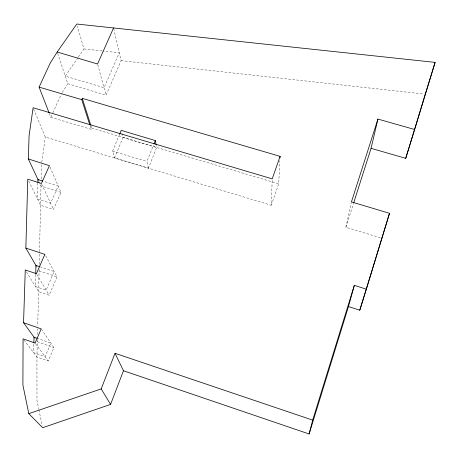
<?xml version="1.0" encoding="UTF-8"?>
<svg xmlns="http://www.w3.org/2000/svg" width="458" height="458" viewBox="0 0 458 458"><rect width="100%" height="100%" fill="white"/><g stroke="black" fill="none" stroke-linecap="round" stroke-linejoin="round"><path stroke-width="0.34" stroke-dasharray="2.29 1.72" d="M35.713 274.565L35.443 286.496L46.126 290.08L54.136 271.497L40.642 267.008M39.119 269.459L37.716 325.987M39.228 264.466L39.502 252.341M39.514 251.625L41.031 184.591M37.882 182.994L37.493 199.007L50.569 203.197L58.2 186.011L43.361 181.248M37.35 339.561L36.926 357L36.989 400.727L38.735 409.034M33.835 344.21L33.623 352.666L45.124 356.73L50.89 343.116L37.911 338.542M41.18 179.015L41.592 163.683M37.487 334.558L37.642 328.844M33.663 109.027L45.273 137.016L271.262 205.27L272.201 179.593M271.262 205.27L278.704 183.801L279.89 160.581M41.787 162.281L45.273 137.016M380.392 237.765L345.905 227.288L351.286 202.585M345.905 227.288L353.496 203.461M119.584 134.274L112.594 151.123L114.569 157.93L148.426 168.206L156.67 147.499L156.258 145.415M148.426 168.206L146.921 161.497L153.459 145.14M114.569 157.93L123.036 137.423L121.53 131.664M23.942 339.979L36.926 357L48.267 361.013L53.93 347.576L41.598 329.462M49.304 113.372L50.832 117.305L91.205 129.333L91.726 128.131L91.079 126.099M26.375 271.777L38.638 291.683L49.172 295.221L57.05 276.878L45.548 255.616M57.616 53.357L67.778 83.682L106.05 95.212L121.107 60.651L113.893 29.318M28.699 181.07L40.556 205.253L53.454 209.392L60.96 192.406L49.716 166.323M50.832 117.305L52.567 113.464M52.859 112.823L61.258 94.245M62.345 92.482L67.778 83.682M77.992 57.622L65.236 76.091L104.012 87.724L119.298 52.802L103.05 51.033M78.392 57.044L83.974 48.96L77.368 26.043M83.974 48.96L102.34 50.958M121.107 60.651L424.549 94.09M91.726 128.131L278.704 183.801M123.036 137.423L156.67 147.499M112.594 151.123L146.921 161.497M60.96 192.406L40.997 185.982L38.884 181.477M39.085 270.89L57.05 276.878M37.293 341.708L53.93 347.576M35.518 343.632L48.267 361.013M34.012 337.168L35.655 339.435M36.777 274.302L49.172 295.221M35.919 265.44L37.676 268.468M41.701 184.133L53.454 209.392M90.129 125.961L91.205 129.333M97.731 64.664L106.05 95.212M38.884 409.727L42.228 425.648"/><path stroke-width="0.69" d="M35.73 273.861L35.919 265.44L39.966 266.785M37.9 182.301L37.962 179.513L42.686 181.03M33.869 342.802L34.012 337.168L37.258 338.313M36.222 265.955L25.843 248.087L27.766 179.158L41.403 183.486L49.435 165.67L28.333 158.966L29.089 135.614L33.119 107.727L272.224 178.878L280.107 156.355L82.274 98.373L81.724 99.632L89.699 124.61M34.379 337.672L23.553 322.695L25.259 269.968L36.417 273.684L44.867 254.367L25.843 248.087M280.033 157.764L280.107 156.355M353.713 202.779L371.072 148.323L377.919 119.074L414.673 129.511L435.1 62.385L76.784 24.022L57.17 52.023L50.231 63.044L39.102 87.129L49.046 112.714M23.553 322.695L41.197 328.878L35.106 343.071L23.077 338.84L22.9 385.069L28.791 413.66L101.195 388.905L115.021 353.295L123.465 370.745L309.116 433.978L312.677 420.123L354.326 285.345L366.377 289.17L359.776 310.215L348.452 306.579L354.326 285.345M371.072 148.323L405.725 158.342L425.053 94.852M359.776 310.215L389.512 213.302L351.435 201.898L377.919 119.074M366.377 289.17L389.512 213.302M309.116 433.978L348.452 306.579M425.259 94.171L435.1 62.385M405.725 158.342L414.673 129.511M28.791 413.66L42.668 427.72L110.578 404.397L123.465 370.745M153.98 143.829L155.291 140.554L121.198 130.387L119.584 134.274M113.573 27.932L97.548 63.988L57.17 52.023M39.102 87.129L81.724 99.632M115.021 353.295L312.677 420.123M101.195 388.905L110.578 404.397M28.333 158.966L38.283 180.194M82.274 98.373L90.867 125.423M155.291 140.554L156.121 144.722"/></g></svg>
